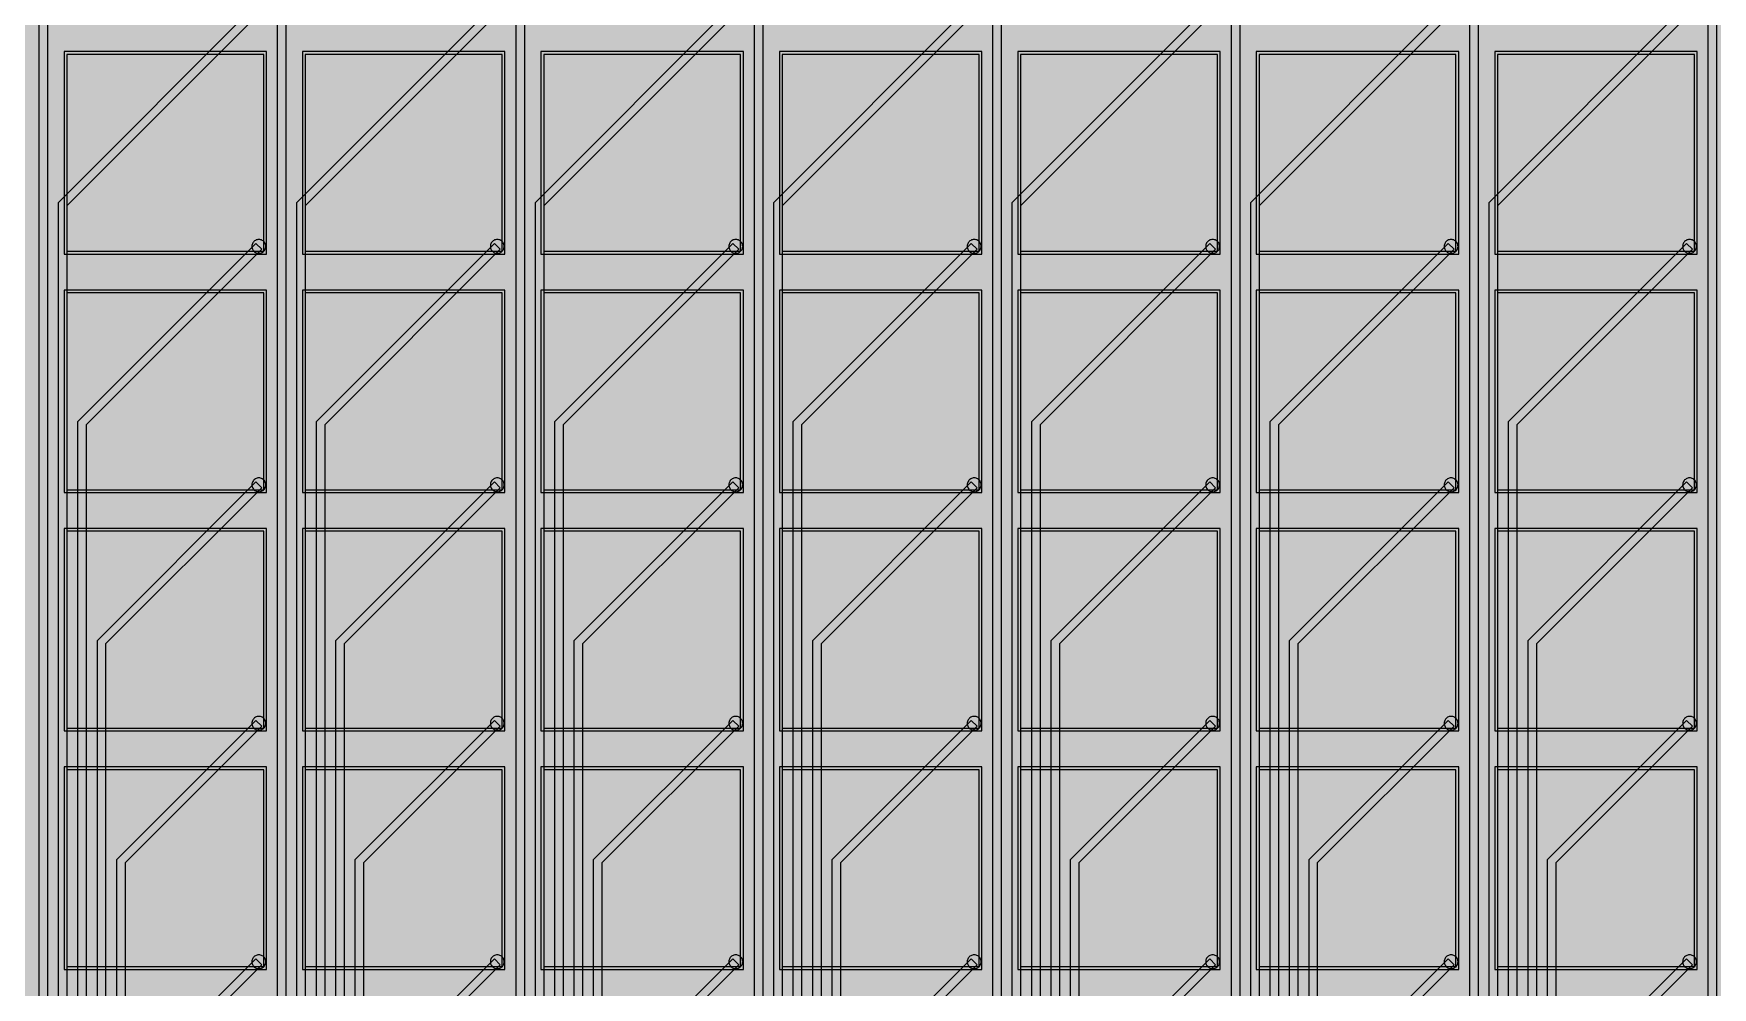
# Model space of a CAD drawing. Header units: metres. Extents: x -7220 to 10980, y -29667 to 1833.
# Drawn here: x 2999 to 3604, y 1003 to 1347 of the extents above; entities that cross this region are included whole.
import ezdxf

# ---------------------------------------------------------------- set-up
doc = ezdxf.new("R2010")
doc.units = ezdxf.units.M
for name, color, linetype in [('Etching', 1, 'CONTINUOUS'), ('EtchingPad', 2, 'CONTINUOUS'), ('Metal1', 4, 'CONTINUOUS'), ('Metal2', 3, 'CONTINUOUS'), ('Polyimide', 7, 'CONTINUOUS')]:
    doc.layers.add(name, color=color, linetype=linetype)

msp = doc.modelspace()

# ---------------------------------------------------------------- hatches: boundary and pattern name
at = {"layer": 'Polyimide'}
msp.add_hatch(color=7, dxfattribs=at).paths.add_polyline_path([(4099.45, -13861.55), (4142.64, -14152.77), (4214.18, -14438.35), (4313.36, -14715.55), (4439.24, -14981.69), (4590.59, -15234.21), (4765.97, -15470.68), (4963.68, -15688.82), (5181.82, -15886.53), (5418.29, -16061.91), (5670.81, -16213.26), (5936.95, -16339.14), (6214.15, -16438.32), (6499.73, -16509.85), (6790.95, -16553.05), (7085, -16567.5), (9980.38, -16567.5), (10058.79, -16571.35), (10136.45, -16582.87), (10212.6, -16601.95), (10286.52, -16628.4), (10357.49, -16661.96), (10424.83, -16702.32), (10487.89, -16749.09), (10546.06, -16801.81), (10598.78, -16859.98), (10645.55, -16923.04), (10685.91, -16990.38), (10719.48, -17061.35), (10745.93, -17135.27), (10765, -17211.43), (10776.52, -17289.08), (10780.38, -17367.5), (10780.38, -21957.3), (10741.61, -22012.91), (10705.97, -22070.59), (10673.58, -22130.14), (10644.53, -22191.39), (10618.92, -22254.16), (10596.82, -22318.25), (10578.3, -22383.46), (10563.41, -22449.6), (10552.21, -22516.46), (10544.72, -22583.84), (10540.97, -22651.53), (10540.97, -22719.32), (10544.72, -22787.01), (10552.21, -22854.38), (10563.41, -22921.24), (10578.3, -22987.38), (10596.82, -23052.6), (10618.92, -23116.68), (10644.53, -23179.45), (10673.58, -23240.71), (10705.97, -23300.26), (10741.61, -23357.93), (10780.38, -23413.54), (10780.38, -28667.5), (10776.52, -28745.91), (10765, -28823.57), (10745.93, -28899.73), (10719.48, -28973.65), (10685.91, -29044.62), (10645.55, -29111.96), (10598.78, -29175.01), (10546.06, -29233.19), (10487.89, -29285.91), (10424.83, -29332.68), (10357.49, -29373.04), (10286.52, -29406.6), (10212.6, -29433.05), (10136.45, -29452.13), (10058.79, -29463.65), (9980.38, -29467.5), (-6219.63, -29467.5), (-6298.04, -29463.65), (-6375.7, -29452.13), (-6451.85, -29433.05), (-6525.77, -29406.6), (-6596.74, -29373.04), (-6664.08, -29332.68), (-6727.14, -29285.91), (-6785.31, -29233.19), (-6838.03, -29175.01), (-6884.8, -29111.96), (-6925.16, -29044.62), (-6958.73, -28973.65), (-6985.18, -28899.73), (-7004.25, -28823.57), (-7015.77, -28745.91), (-7019.63, -28667.5), (-7019.63, -23426.32), (-6979.36, -23370.07), (-6942.33, -23311.63), (-6908.66, -23251.2), (-6878.45, -23188.96), (-6851.81, -23125.12), (-6828.81, -23059.88), (-6809.53, -22993.44), (-6794.04, -22926.02), (-6782.37, -22857.83), (-6774.57, -22789.09), (-6770.67, -22720.02), (-6770.67, -22650.84), (-6774.57, -22581.77), (-6782.37, -22513.03), (-6794.04, -22444.84), (-6809.53, -22377.42), (-6828.81, -22310.98), (-6851.81, -22245.74), (-6878.45, -22181.89), (-6908.66, -22119.66), (-6942.33, -22059.22), (-6979.36, -22000.79), (-7019.63, -21944.54), (-7019.63, -17367.5), (-7015.77, -17289.08), (-7004.25, -17211.43), (-6985.18, -17135.27), (-6958.73, -17061.35), (-6925.16, -16990.38), (-6884.8, -16923.04), (-6838.03, -16859.98), (-6785.31, -16801.81), (-6727.14, -16749.09), (-6664.08, -16702.32), (-6596.74, -16661.96), (-6525.77, -16628.4), (-6451.85, -16601.95), (-6375.7, -16582.87), (-6298.04, -16571.35), (-6219.63, -16567.5), (-3314, -16567.5), (-3019.95, -16553.05), (-2728.73, -16509.85), (-2443.15, -16438.32), (-2165.95, -16339.14), (-1899.81, -16213.26), (-1647.29, -16061.91), (-1410.82, -15886.53), (-1192.68, -15688.82), (-994.97, -15470.68), (-819.59, -15234.21), (-668.24, -14981.69), (-542.36, -14715.55), (-443.18, -14438.35), (-371.64, -14152.77), (-328.45, -13861.55), (-314, -13567.5), (-314, -13373.48), (-317.45, -13328.11), (-327.72, -13283.78), (-344.58, -13241.52), (-367.63, -13202.3), (-396.35, -13167.01), (-430.08, -13136.47), (-468.03, -13111.38), (-509.35, -13092.32), (-509.35, -13092.32), (-578.18, -13061.27), (-642.2, -13021.24), (-700.26, -12972.96), (-751.3, -12917.31), (-794.39, -12855.3), (-828.74, -12788.06), (-853.73, -12716.8), (-868.91, -12642.84), (-874, -12567.5), (-868.91, -12492.16), (-853.73, -12418.19), (-828.74, -12346.94), (-794.39, -12279.7), (-751.3, -12217.69), (-700.26, -12162.04), (-642.2, -12113.76), (-578.18, -12073.73), (-509.35, -12042.68), (-509.35, -12042.68), (-468.03, -12023.62), (-430.08, -11998.53), (-396.35, -11967.99), (-367.63, -11932.7), (-344.58, -11893.47), (-327.72, -11851.21), (-317.45, -11806.89), (-314, -11761.52), (-314, -11074.31), (-317.45, -11028.94), (-327.72, -10984.62), (-344.58, -10942.36), (-367.63, -10903.13), (-396.35, -10867.84), (-430.08, -10837.3), (-468.03, -10812.21), (-509.35, -10793.16), (-509.35, -10793.16), (-578.18, -10762.1), (-642.2, -10722.07), (-700.26, -10673.8), (-751.3, -10618.15), (-794.39, -10556.13), (-828.74, -10488.89), (-853.73, -10417.64), (-868.91, -10343.67), (-874, -10268.33), (-868.91, -10192.99), (-853.73, -10119.03), (-828.74, -10047.77), (-794.39, -9980.53), (-751.3, -9918.52), (-700.26, -9862.87), (-642.2, -9814.59), (-578.18, -9774.56), (-509.35, -9743.51), (-509.35, -9743.51), (-468.03, -9724.45), (-430.08, -9699.36), (-396.35, -9668.82), (-367.63, -9633.53), (-344.58, -9594.31), (-327.72, -9552.05), (-317.45, -9507.72), (-314, -9462.35), (-314, -8775.14), (-317.45, -8729.78), (-327.72, -8685.45), (-344.58, -8643.19), (-367.63, -8603.96), (-396.35, -8568.68), (-430.08, -8538.14), (-468.03, -8513.05), (-509.35, -8493.99), (-509.35, -8493.99), (-578.18, -8462.94), (-642.2, -8422.91), (-700.26, -8374.63), (-751.3, -8318.98), (-794.39, -8256.97), (-828.74, -8189.73), (-853.73, -8118.47), (-868.91, -8044.5), (-874, -7969.17), (-868.91, -7893.83), (-853.73, -7819.86), (-828.74, -7748.61), (-794.39, -7681.36), (-751.3, -7619.35), (-700.26, -7563.7), (-642.2, -7515.42), (-578.18, -7475.4), (-509.35, -7444.34), (-509.35, -7444.34), (-468.03, -7425.28), (-430.08, -7400.2), (-396.35, -7369.66), (-367.63, -7334.37), (-344.58, -7295.14), (-327.72, -7252.88), (-317.45, -7208.56), (-314, -7163.19), (-314, -6475.98), (-317.45, -6430.61), (-327.72, -6386.29), (-344.58, -6344.02), (-367.63, -6304.8), (-396.35, -6269.51), (-430.08, -6238.97), (-468.03, -6213.88), (-509.35, -6194.82), (-509.35, -6194.82), (-578.18, -6163.77), (-642.2, -6123.74), (-700.26, -6075.46), (-751.3, -6019.81), (-794.39, -5957.8), (-828.74, -5890.56), (-853.73, -5819.31), (-868.91, -5745.34), (-874, -5670), (-868.91, -5594.66), (-853.73, -5520.69), (-828.74, -5449.44), (-794.39, -5382.2), (-751.3, -5320.19), (-700.26, -5264.54), (-642.2, -5216.26), (-578.18, -5176.23), (-509.35, -5145.18), (-509.35, -5145.18), (-468.03, -5126.12), (-430.08, -5101.03), (-396.35, -5070.49), (-367.63, -5035.2), (-344.58, -4995.98), (-327.72, -4953.71), (-317.45, -4909.39), (-314, -4864.02), (-314, 380), (-314, 1532.5), (-269, 1532.5), (-268.78, 1525.63), (-268.1, 1518.79), (-266.98, 1512.02), (-265.42, 1505.32), (-263.43, 1498.75), (-261.01, 1492.32), (-258.17, 1486.06), (-254.93, 1480), (-251.3, 1474.17), (-247.3, 1468.58), (-242.94, 1463.27), (-238.25, 1458.25), (-233.23, 1453.56), (-227.92, 1449.2), (-222.33, 1445.2), (-216.5, 1441.57), (-210.44, 1438.33), (-204.18, 1435.49), (-197.75, 1433.07), (-191.18, 1431.08), (-184.48, 1429.52), (-177.71, 1428.4), (-170.87, 1427.72), (-164, 1427.5), (-157.13, 1427.72), (-150.29, 1428.4), (-143.52, 1429.52), (-136.82, 1431.08), (-130.25, 1433.07), (-123.82, 1435.49), (-117.56, 1438.33), (-111.5, 1441.57), (-105.67, 1445.2), (-100.08, 1449.2), (-94.77, 1453.56), (-89.75, 1458.25), (-85.06, 1463.27), (-80.7, 1468.58), (-76.7, 1474.17), (-73.07, 1480), (-69.83, 1486.06), (-66.99, 1492.32), (-64.57, 1498.75), (-62.58, 1505.32), (-61.02, 1512.02), (-59.9, 1518.79), (-59.22, 1525.63), (-59, 1532.5), (1786, 1532.5), (3835, 1532.5), (3835.21, 1539.04), (3835.86, 1545.55), (3836.92, 1552.01), (3838.41, 1558.38), (3840.31, 1564.64), (3842.61, 1570.77), (3845.31, 1576.73), (3848.4, 1582.5), (3851.85, 1588.06), (3855.66, 1593.38), (3859.82, 1598.43), (3864.29, 1603.21), (3869.07, 1607.68), (3874.12, 1611.84), (3879.44, 1615.65), (3885, 1619.1), (3890.77, 1622.19), (3896.73, 1624.89), (3902.86, 1627.19), (3909.12, 1629.09), (3915.49, 1630.58), (3921.95, 1631.64), (3928.46, 1632.29), (3935, 1632.5), (3941.54, 1632.29), (3948.05, 1631.64), (3954.51, 1630.58), (3960.88, 1629.09), (3967.14, 1627.19), (3973.27, 1624.89), (3979.23, 1622.19), (3985, 1619.1), (3990.56, 1615.65), (3995.88, 1611.84), (4000.93, 1607.68), (4005.71, 1603.21), (4010.18, 1598.43), (4014.34, 1593.38), (4018.15, 1588.06), (4021.6, 1582.5), (4024.69, 1576.73), (4027.39, 1570.77), (4029.69, 1564.64), (4031.59, 1558.38), (4033.08, 1552.01), (4034.14, 1545.55), (4034.79, 1539.04), (4035, 1532.5), (4085, 1532.5), (4085, 380), (4085, 330), (4085, -4864.02), (4088.45, -4909.39), (4098.72, -4953.71), (4115.58, -4995.98), (4138.63, -5035.2), (4167.35, -5070.49), (4201.08, -5101.03), (4239.03, -5126.12), (4280.35, -5145.18), (4280.35, -5145.18), (4349.18, -5176.23), (4413.2, -5216.26), (4471.26, -5264.54), (4522.3, -5320.19), (4565.39, -5382.2), (4599.74, -5449.44), (4624.73, -5520.69), (4639.91, -5594.66), (4645, -5670), (4639.91, -5745.34), (4624.73, -5819.31), (4599.74, -5890.56), (4565.39, -5957.8), (4522.3, -6019.81), (4471.26, -6075.46), (4413.2, -6123.74), (4349.18, -6163.77), (4280.35, -6194.82), (4239.03, -6213.88), (4201.08, -6238.97), (4167.35, -6269.51), (4138.63, -6304.8), (4115.58, -6344.02), (4098.72, -6386.29), (4088.45, -6430.61), (4085, -6475.98), (4085, -13567.5), (4099.45, -13861.55)])

# ---------------------------------------------------------------- linework, layer by layer
at = {"layer": 'Etching'}
for points in [[(3077.75, 1270.25), (3077.77, 1269.92), (3077.84, 1269.6), (3077.94, 1269.29), (3078.08, 1269), (3078.27, 1268.73), (3078.48, 1268.48), (3078.73, 1268.27), (3079, 1268.08), (3079.29, 1267.94), (3079.6, 1267.84), (3079.92, 1267.77), (3080.25, 1267.75), (3080.58, 1267.77), (3080.9, 1267.84), (3081.21, 1267.94), (3081.5, 1268.08), (3081.77, 1268.27), (3082.02, 1268.48), (3082.23, 1268.73), (3082.42, 1269), (3082.56, 1269.29), (3082.66, 1269.6), (3082.73, 1269.92), (3082.75, 1270.25), (3082.73, 1270.58), (3082.66, 1270.9), (3082.56, 1271.21), (3082.42, 1271.5), (3082.23, 1271.77), (3082.02, 1272.02), (3081.77, 1272.23), (3081.5, 1272.42), (3081.21, 1272.56), (3080.9, 1272.66), (3080.58, 1272.73), (3080.25, 1272.75), (3079.92, 1272.73), (3079.6, 1272.66), (3079.29, 1272.56), (3079, 1272.42), (3078.73, 1272.23), (3078.48, 1272.02), (3078.27, 1271.77), (3078.08, 1271.5), (3077.94, 1271.21), (3077.84, 1270.9), (3077.77, 1270.58), (3077.75, 1270.25)], [(3163.75, 1270.25), (3163.77, 1269.92), (3163.84, 1269.6), (3163.94, 1269.29), (3164.08, 1269), (3164.27, 1268.73), (3164.48, 1268.48), (3164.73, 1268.27), (3165, 1268.08), (3165.29, 1267.94), (3165.6, 1267.84), (3165.92, 1267.77), (3166.25, 1267.75), (3166.58, 1267.77), (3166.9, 1267.84), (3167.21, 1267.94), (3167.5, 1268.08), (3167.77, 1268.27), (3168.02, 1268.48), (3168.23, 1268.73), (3168.42, 1269), (3168.56, 1269.29), (3168.66, 1269.6), (3168.73, 1269.92), (3168.75, 1270.25), (3168.73, 1270.58), (3168.66, 1270.9), (3168.56, 1271.21), (3168.42, 1271.5), (3168.23, 1271.77), (3168.02, 1272.02), (3167.77, 1272.23), (3167.5, 1272.42), (3167.21, 1272.56), (3166.9, 1272.66), (3166.58, 1272.73), (3166.25, 1272.75), (3165.92, 1272.73), (3165.6, 1272.66), (3165.29, 1272.56), (3165, 1272.42), (3164.73, 1272.23), (3164.48, 1272.02), (3164.27, 1271.77), (3164.08, 1271.5), (3163.94, 1271.21), (3163.84, 1270.9), (3163.77, 1270.58), (3163.75, 1270.25)], [(3249.75, 1270.25), (3249.77, 1269.92), (3249.84, 1269.6), (3249.94, 1269.29), (3250.08, 1269), (3250.27, 1268.73), (3250.48, 1268.48), (3250.73, 1268.27), (3251, 1268.08), (3251.29, 1267.94), (3251.6, 1267.84), (3251.92, 1267.77), (3252.25, 1267.75), (3252.58, 1267.77), (3252.9, 1267.84), (3253.21, 1267.94), (3253.5, 1268.08), (3253.77, 1268.27), (3254.02, 1268.48), (3254.23, 1268.73), (3254.42, 1269), (3254.56, 1269.29), (3254.66, 1269.6), (3254.73, 1269.92), (3254.75, 1270.25), (3254.73, 1270.58), (3254.66, 1270.9), (3254.56, 1271.21), (3254.42, 1271.5), (3254.23, 1271.77), (3254.02, 1272.02), (3253.77, 1272.23), (3253.5, 1272.42), (3253.21, 1272.56), (3252.9, 1272.66), (3252.58, 1272.73), (3252.25, 1272.75), (3251.92, 1272.73), (3251.6, 1272.66), (3251.29, 1272.56), (3251, 1272.42), (3250.73, 1272.23), (3250.48, 1272.02), (3250.27, 1271.77), (3250.08, 1271.5), (3249.94, 1271.21), (3249.84, 1270.9), (3249.77, 1270.58), (3249.75, 1270.25)], [(3335.75, 1270.25), (3335.77, 1269.92), (3335.84, 1269.6), (3335.94, 1269.29), (3336.08, 1269), (3336.27, 1268.73), (3336.48, 1268.48), (3336.73, 1268.27), (3337, 1268.08), (3337.29, 1267.94), (3337.6, 1267.84), (3337.92, 1267.77), (3338.25, 1267.75), (3338.58, 1267.77), (3338.9, 1267.84), (3339.21, 1267.94), (3339.5, 1268.08), (3339.77, 1268.27), (3340.02, 1268.48), (3340.23, 1268.73), (3340.42, 1269), (3340.56, 1269.29), (3340.66, 1269.6), (3340.73, 1269.92), (3340.75, 1270.25), (3340.73, 1270.58), (3340.66, 1270.9), (3340.56, 1271.21), (3340.42, 1271.5), (3340.23, 1271.77), (3340.02, 1272.02), (3339.77, 1272.23), (3339.5, 1272.42), (3339.21, 1272.56), (3338.9, 1272.66), (3338.58, 1272.73), (3338.25, 1272.75), (3337.92, 1272.73), (3337.6, 1272.66), (3337.29, 1272.56), (3337, 1272.42), (3336.73, 1272.23), (3336.48, 1272.02), (3336.27, 1271.77), (3336.08, 1271.5), (3335.94, 1271.21), (3335.84, 1270.9), (3335.77, 1270.58), (3335.75, 1270.25)], [(3421.75, 1270.25), (3421.77, 1269.92), (3421.84, 1269.6), (3421.94, 1269.29), (3422.08, 1269), (3422.27, 1268.73), (3422.48, 1268.48), (3422.73, 1268.27), (3423, 1268.08), (3423.29, 1267.94), (3423.6, 1267.84), (3423.92, 1267.77), (3424.25, 1267.75), (3424.58, 1267.77), (3424.9, 1267.84), (3425.21, 1267.94), (3425.5, 1268.08), (3425.77, 1268.27), (3426.02, 1268.48), (3426.23, 1268.73), (3426.42, 1269), (3426.56, 1269.29), (3426.66, 1269.6), (3426.73, 1269.92), (3426.75, 1270.25), (3426.73, 1270.58), (3426.66, 1270.9), (3426.56, 1271.21), (3426.42, 1271.5), (3426.23, 1271.77), (3426.02, 1272.02), (3425.77, 1272.23), (3425.5, 1272.42), (3425.21, 1272.56), (3424.9, 1272.66), (3424.58, 1272.73), (3424.25, 1272.75), (3423.92, 1272.73), (3423.6, 1272.66), (3423.29, 1272.56), (3423, 1272.42), (3422.73, 1272.23), (3422.48, 1272.02), (3422.27, 1271.77), (3422.08, 1271.5), (3421.94, 1271.21), (3421.84, 1270.9), (3421.77, 1270.58), (3421.75, 1270.25)], [(3507.75, 1270.25), (3507.77, 1269.92), (3507.84, 1269.6), (3507.94, 1269.29), (3508.08, 1269), (3508.27, 1268.73), (3508.48, 1268.48), (3508.73, 1268.27), (3509, 1268.08), (3509.29, 1267.94), (3509.6, 1267.84), (3509.92, 1267.77), (3510.25, 1267.75), (3510.58, 1267.77), (3510.9, 1267.84), (3511.21, 1267.94), (3511.5, 1268.08), (3511.77, 1268.27), (3512.02, 1268.48), (3512.23, 1268.73), (3512.42, 1269), (3512.56, 1269.29), (3512.66, 1269.6), (3512.73, 1269.92), (3512.75, 1270.25), (3512.73, 1270.58), (3512.66, 1270.9), (3512.56, 1271.21), (3512.42, 1271.5), (3512.23, 1271.77), (3512.02, 1272.02), (3511.77, 1272.23), (3511.5, 1272.42), (3511.21, 1272.56), (3510.9, 1272.66), (3510.58, 1272.73), (3510.25, 1272.75), (3509.92, 1272.73), (3509.6, 1272.66), (3509.29, 1272.56), (3509, 1272.42), (3508.73, 1272.23), (3508.48, 1272.02), (3508.27, 1271.77), (3508.08, 1271.5), (3507.94, 1271.21), (3507.84, 1270.9), (3507.77, 1270.58), (3507.75, 1270.25)], [(3593.75, 1270.25), (3593.77, 1269.92), (3593.84, 1269.6), (3593.94, 1269.29), (3594.08, 1269), (3594.27, 1268.73), (3594.48, 1268.48), (3594.73, 1268.27), (3595, 1268.08), (3595.29, 1267.94), (3595.6, 1267.84), (3595.92, 1267.77), (3596.25, 1267.75), (3596.58, 1267.77), (3596.9, 1267.84), (3597.21, 1267.94), (3597.5, 1268.08), (3597.77, 1268.27), (3598.02, 1268.48), (3598.23, 1268.73), (3598.42, 1269), (3598.56, 1269.29), (3598.66, 1269.6), (3598.73, 1269.92), (3598.75, 1270.25), (3598.73, 1270.58), (3598.66, 1270.9), (3598.56, 1271.21), (3598.42, 1271.5), (3598.23, 1271.77), (3598.02, 1272.02), (3597.77, 1272.23), (3597.5, 1272.42), (3597.21, 1272.56), (3596.9, 1272.66), (3596.58, 1272.73), (3596.25, 1272.75), (3595.92, 1272.73), (3595.6, 1272.66), (3595.29, 1272.56), (3595, 1272.42), (3594.73, 1272.23), (3594.48, 1272.02), (3594.27, 1271.77), (3594.08, 1271.5), (3593.94, 1271.21), (3593.84, 1270.9), (3593.77, 1270.58), (3593.75, 1270.25)], [(3077.75, 1184.25), (3077.77, 1183.92), (3077.84, 1183.6), (3077.94, 1183.29), (3078.08, 1183), (3078.27, 1182.73), (3078.48, 1182.48), (3078.73, 1182.27), (3079, 1182.08), (3079.29, 1181.94), (3079.6, 1181.84), (3079.92, 1181.77), (3080.25, 1181.75), (3080.58, 1181.77), (3080.9, 1181.84), (3081.21, 1181.94), (3081.5, 1182.08), (3081.77, 1182.27), (3082.02, 1182.48), (3082.23, 1182.73), (3082.42, 1183), (3082.56, 1183.29), (3082.66, 1183.6), (3082.73, 1183.92), (3082.75, 1184.25), (3082.73, 1184.58), (3082.66, 1184.9), (3082.56, 1185.21), (3082.42, 1185.5), (3082.23, 1185.77), (3082.02, 1186.02), (3081.77, 1186.23), (3081.5, 1186.42), (3081.21, 1186.56), (3080.9, 1186.66), (3080.58, 1186.73), (3080.25, 1186.75), (3079.92, 1186.73), (3079.6, 1186.66), (3079.29, 1186.56), (3079, 1186.42), (3078.73, 1186.23), (3078.48, 1186.02), (3078.27, 1185.77), (3078.08, 1185.5), (3077.94, 1185.21), (3077.84, 1184.9), (3077.77, 1184.58), (3077.75, 1184.25)], [(3163.75, 1184.25), (3163.77, 1183.92), (3163.84, 1183.6), (3163.94, 1183.29), (3164.08, 1183), (3164.27, 1182.73), (3164.48, 1182.48), (3164.73, 1182.27), (3165, 1182.08), (3165.29, 1181.94), (3165.6, 1181.84), (3165.92, 1181.77), (3166.25, 1181.75), (3166.58, 1181.77), (3166.9, 1181.84), (3167.21, 1181.94), (3167.5, 1182.08), (3167.77, 1182.27), (3168.02, 1182.48), (3168.23, 1182.73), (3168.42, 1183), (3168.56, 1183.29), (3168.66, 1183.6), (3168.73, 1183.92), (3168.75, 1184.25), (3168.73, 1184.58), (3168.66, 1184.9), (3168.56, 1185.21), (3168.42, 1185.5), (3168.23, 1185.77), (3168.02, 1186.02), (3167.77, 1186.23), (3167.5, 1186.42), (3167.21, 1186.56), (3166.9, 1186.66), (3166.58, 1186.73), (3166.25, 1186.75), (3165.92, 1186.73), (3165.6, 1186.66), (3165.29, 1186.56), (3165, 1186.42), (3164.73, 1186.23), (3164.48, 1186.02), (3164.27, 1185.77), (3164.08, 1185.5), (3163.94, 1185.21), (3163.84, 1184.9), (3163.77, 1184.58), (3163.75, 1184.25)], [(3249.75, 1184.25), (3249.77, 1183.92), (3249.84, 1183.6), (3249.94, 1183.29), (3250.08, 1183), (3250.27, 1182.73), (3250.48, 1182.48), (3250.73, 1182.27), (3251, 1182.08), (3251.29, 1181.94), (3251.6, 1181.84), (3251.92, 1181.77), (3252.25, 1181.75), (3252.58, 1181.77), (3252.9, 1181.84), (3253.21, 1181.94), (3253.5, 1182.08), (3253.77, 1182.27), (3254.02, 1182.48), (3254.23, 1182.73), (3254.42, 1183), (3254.56, 1183.29), (3254.66, 1183.6), (3254.73, 1183.92), (3254.75, 1184.25), (3254.73, 1184.58), (3254.66, 1184.9), (3254.56, 1185.21), (3254.42, 1185.5), (3254.23, 1185.77), (3254.02, 1186.02), (3253.77, 1186.23), (3253.5, 1186.42), (3253.21, 1186.56), (3252.9, 1186.66), (3252.58, 1186.73), (3252.25, 1186.75), (3251.92, 1186.73), (3251.6, 1186.66), (3251.29, 1186.56), (3251, 1186.42), (3250.73, 1186.23), (3250.48, 1186.02), (3250.27, 1185.77), (3250.08, 1185.5), (3249.94, 1185.21), (3249.84, 1184.9), (3249.77, 1184.58), (3249.75, 1184.25)], [(3335.75, 1184.25), (3335.77, 1183.92), (3335.84, 1183.6), (3335.94, 1183.29), (3336.08, 1183), (3336.27, 1182.73), (3336.48, 1182.48), (3336.73, 1182.27), (3337, 1182.08), (3337.29, 1181.94), (3337.6, 1181.84), (3337.92, 1181.77), (3338.25, 1181.75), (3338.58, 1181.77), (3338.9, 1181.84), (3339.21, 1181.94), (3339.5, 1182.08), (3339.77, 1182.27), (3340.02, 1182.48), (3340.23, 1182.73), (3340.42, 1183), (3340.56, 1183.29), (3340.66, 1183.6), (3340.73, 1183.92), (3340.75, 1184.25), (3340.73, 1184.58), (3340.66, 1184.9), (3340.56, 1185.21), (3340.42, 1185.5), (3340.23, 1185.77), (3340.02, 1186.02), (3339.77, 1186.23), (3339.5, 1186.42), (3339.21, 1186.56), (3338.9, 1186.66), (3338.58, 1186.73), (3338.25, 1186.75), (3337.92, 1186.73), (3337.6, 1186.66), (3337.29, 1186.56), (3337, 1186.42), (3336.73, 1186.23), (3336.48, 1186.02), (3336.27, 1185.77), (3336.08, 1185.5), (3335.94, 1185.21), (3335.84, 1184.9), (3335.77, 1184.58), (3335.75, 1184.25)], [(3421.75, 1184.25), (3421.77, 1183.92), (3421.84, 1183.6), (3421.94, 1183.29), (3422.08, 1183), (3422.27, 1182.73), (3422.48, 1182.48), (3422.73, 1182.27), (3423, 1182.08), (3423.29, 1181.94), (3423.6, 1181.84), (3423.92, 1181.77), (3424.25, 1181.75), (3424.58, 1181.77), (3424.9, 1181.84), (3425.21, 1181.94), (3425.5, 1182.08), (3425.77, 1182.27), (3426.02, 1182.48), (3426.23, 1182.73), (3426.42, 1183), (3426.56, 1183.29), (3426.66, 1183.6), (3426.73, 1183.92), (3426.75, 1184.25), (3426.73, 1184.58), (3426.66, 1184.9), (3426.56, 1185.21), (3426.42, 1185.5), (3426.23, 1185.77), (3426.02, 1186.02), (3425.77, 1186.23), (3425.5, 1186.42), (3425.21, 1186.56), (3424.9, 1186.66), (3424.58, 1186.73), (3424.25, 1186.75), (3423.92, 1186.73), (3423.6, 1186.66), (3423.29, 1186.56), (3423, 1186.42), (3422.73, 1186.23), (3422.48, 1186.02), (3422.27, 1185.77), (3422.08, 1185.5), (3421.94, 1185.21), (3421.84, 1184.9), (3421.77, 1184.58), (3421.75, 1184.25)], [(3507.75, 1184.25), (3507.77, 1183.92), (3507.84, 1183.6), (3507.94, 1183.29), (3508.08, 1183), (3508.27, 1182.73), (3508.48, 1182.48), (3508.73, 1182.27), (3509, 1182.08), (3509.29, 1181.94), (3509.6, 1181.84), (3509.92, 1181.77), (3510.25, 1181.75), (3510.58, 1181.77), (3510.9, 1181.84), (3511.21, 1181.94), (3511.5, 1182.08), (3511.77, 1182.27), (3512.02, 1182.48), (3512.23, 1182.73), (3512.42, 1183), (3512.56, 1183.29), (3512.66, 1183.6), (3512.73, 1183.92), (3512.75, 1184.25), (3512.73, 1184.58), (3512.66, 1184.9), (3512.56, 1185.21), (3512.42, 1185.5), (3512.23, 1185.77), (3512.02, 1186.02), (3511.77, 1186.23), (3511.5, 1186.42), (3511.21, 1186.56), (3510.9, 1186.66), (3510.58, 1186.73), (3510.25, 1186.75), (3509.92, 1186.73), (3509.6, 1186.66), (3509.29, 1186.56), (3509, 1186.42), (3508.73, 1186.23), (3508.48, 1186.02), (3508.27, 1185.77), (3508.08, 1185.5), (3507.94, 1185.21), (3507.84, 1184.9), (3507.77, 1184.58), (3507.75, 1184.25)], [(3593.75, 1184.25), (3593.77, 1183.92), (3593.84, 1183.6), (3593.94, 1183.29), (3594.08, 1183), (3594.27, 1182.73), (3594.48, 1182.48), (3594.73, 1182.27), (3595, 1182.08), (3595.29, 1181.94), (3595.6, 1181.84), (3595.92, 1181.77), (3596.25, 1181.75), (3596.58, 1181.77), (3596.9, 1181.84), (3597.21, 1181.94), (3597.5, 1182.08), (3597.77, 1182.27), (3598.02, 1182.48), (3598.23, 1182.73), (3598.42, 1183), (3598.56, 1183.29), (3598.66, 1183.6), (3598.73, 1183.92), (3598.75, 1184.25), (3598.73, 1184.58), (3598.66, 1184.9), (3598.56, 1185.21), (3598.42, 1185.5), (3598.23, 1185.77), (3598.02, 1186.02), (3597.77, 1186.23), (3597.5, 1186.42), (3597.21, 1186.56), (3596.9, 1186.66), (3596.58, 1186.73), (3596.25, 1186.75), (3595.92, 1186.73), (3595.6, 1186.66), (3595.29, 1186.56), (3595, 1186.42), (3594.73, 1186.23), (3594.48, 1186.02), (3594.27, 1185.77), (3594.08, 1185.5), (3593.94, 1185.21), (3593.84, 1184.9), (3593.77, 1184.58), (3593.75, 1184.25)], [(3077.75, 1098.25), (3077.77, 1097.92), (3077.84, 1097.6), (3077.94, 1097.29), (3078.08, 1097), (3078.27, 1096.73), (3078.48, 1096.48), (3078.73, 1096.27), (3079, 1096.08), (3079.29, 1095.94), (3079.6, 1095.84), (3079.92, 1095.77), (3080.25, 1095.75), (3080.58, 1095.77), (3080.9, 1095.84), (3081.21, 1095.94), (3081.5, 1096.08), (3081.77, 1096.27), (3082.02, 1096.48), (3082.23, 1096.73), (3082.42, 1097), (3082.56, 1097.29), (3082.66, 1097.6), (3082.73, 1097.92), (3082.75, 1098.25), (3082.73, 1098.58), (3082.66, 1098.9), (3082.56, 1099.21), (3082.42, 1099.5), (3082.23, 1099.77), (3082.02, 1100.02), (3081.77, 1100.23), (3081.5, 1100.42), (3081.21, 1100.56), (3080.9, 1100.66), (3080.58, 1100.73), (3080.25, 1100.75), (3079.92, 1100.73), (3079.6, 1100.66), (3079.29, 1100.56), (3079, 1100.42), (3078.73, 1100.23), (3078.48, 1100.02), (3078.27, 1099.77), (3078.08, 1099.5), (3077.94, 1099.21), (3077.84, 1098.9), (3077.77, 1098.58), (3077.75, 1098.25)], [(3163.75, 1098.25), (3163.77, 1097.92), (3163.84, 1097.6), (3163.94, 1097.29), (3164.08, 1097), (3164.27, 1096.73), (3164.48, 1096.48), (3164.73, 1096.27), (3165, 1096.08), (3165.29, 1095.94), (3165.6, 1095.84), (3165.92, 1095.77), (3166.25, 1095.75), (3166.58, 1095.77), (3166.9, 1095.84), (3167.21, 1095.94), (3167.5, 1096.08), (3167.77, 1096.27), (3168.02, 1096.48), (3168.23, 1096.73), (3168.42, 1097), (3168.56, 1097.29), (3168.66, 1097.6), (3168.73, 1097.92), (3168.75, 1098.25), (3168.73, 1098.58), (3168.66, 1098.9), (3168.56, 1099.21), (3168.42, 1099.5), (3168.23, 1099.77), (3168.02, 1100.02), (3167.77, 1100.23), (3167.5, 1100.42), (3167.21, 1100.56), (3166.9, 1100.66), (3166.58, 1100.73), (3166.25, 1100.75), (3165.92, 1100.73), (3165.6, 1100.66), (3165.29, 1100.56), (3165, 1100.42), (3164.73, 1100.23), (3164.48, 1100.02), (3164.27, 1099.77), (3164.08, 1099.5), (3163.94, 1099.21), (3163.84, 1098.9), (3163.77, 1098.58), (3163.75, 1098.25)], [(3249.75, 1098.25), (3249.77, 1097.92), (3249.84, 1097.6), (3249.94, 1097.29), (3250.08, 1097), (3250.27, 1096.73), (3250.48, 1096.48), (3250.73, 1096.27), (3251, 1096.08), (3251.29, 1095.94), (3251.6, 1095.84), (3251.92, 1095.77), (3252.25, 1095.75), (3252.58, 1095.77), (3252.9, 1095.84), (3253.21, 1095.94), (3253.5, 1096.08), (3253.77, 1096.27), (3254.02, 1096.48), (3254.23, 1096.73), (3254.42, 1097), (3254.56, 1097.29), (3254.66, 1097.6), (3254.73, 1097.92), (3254.75, 1098.25), (3254.73, 1098.58), (3254.66, 1098.9), (3254.56, 1099.21), (3254.42, 1099.5), (3254.23, 1099.77), (3254.02, 1100.02), (3253.77, 1100.23), (3253.5, 1100.42), (3253.21, 1100.56), (3252.9, 1100.66), (3252.58, 1100.73), (3252.25, 1100.75), (3251.92, 1100.73), (3251.6, 1100.66), (3251.29, 1100.56), (3251, 1100.42), (3250.73, 1100.23), (3250.48, 1100.02), (3250.27, 1099.77), (3250.08, 1099.5), (3249.94, 1099.21), (3249.84, 1098.9), (3249.77, 1098.58), (3249.75, 1098.25)], [(3335.75, 1098.25), (3335.77, 1097.92), (3335.84, 1097.6), (3335.94, 1097.29), (3336.08, 1097), (3336.27, 1096.73), (3336.48, 1096.48), (3336.73, 1096.27), (3337, 1096.08), (3337.29, 1095.94), (3337.6, 1095.84), (3337.92, 1095.77), (3338.25, 1095.75), (3338.58, 1095.77), (3338.9, 1095.84), (3339.21, 1095.94), (3339.5, 1096.08), (3339.77, 1096.27), (3340.02, 1096.48), (3340.23, 1096.73), (3340.42, 1097), (3340.56, 1097.29), (3340.66, 1097.6), (3340.73, 1097.92), (3340.75, 1098.25), (3340.73, 1098.58), (3340.66, 1098.9), (3340.56, 1099.21), (3340.42, 1099.5), (3340.23, 1099.77), (3340.02, 1100.02), (3339.77, 1100.23), (3339.5, 1100.42), (3339.21, 1100.56), (3338.9, 1100.66), (3338.58, 1100.73), (3338.25, 1100.75), (3337.92, 1100.73), (3337.6, 1100.66), (3337.29, 1100.56), (3337, 1100.42), (3336.73, 1100.23), (3336.48, 1100.02), (3336.27, 1099.77), (3336.08, 1099.5), (3335.94, 1099.21), (3335.84, 1098.9), (3335.77, 1098.58), (3335.75, 1098.25)], [(3421.75, 1098.25), (3421.77, 1097.92), (3421.84, 1097.6), (3421.94, 1097.29), (3422.08, 1097), (3422.27, 1096.73), (3422.48, 1096.48), (3422.73, 1096.27), (3423, 1096.08), (3423.29, 1095.94), (3423.6, 1095.84), (3423.92, 1095.77), (3424.25, 1095.75), (3424.58, 1095.77), (3424.9, 1095.84), (3425.21, 1095.94), (3425.5, 1096.08), (3425.77, 1096.27), (3426.02, 1096.48), (3426.23, 1096.73), (3426.42, 1097), (3426.56, 1097.29), (3426.66, 1097.6), (3426.73, 1097.92), (3426.75, 1098.25), (3426.73, 1098.58), (3426.66, 1098.9), (3426.56, 1099.21), (3426.42, 1099.5), (3426.23, 1099.77), (3426.02, 1100.02), (3425.77, 1100.23), (3425.5, 1100.42), (3425.21, 1100.56), (3424.9, 1100.66), (3424.58, 1100.73), (3424.25, 1100.75), (3423.92, 1100.73), (3423.6, 1100.66), (3423.29, 1100.56), (3423, 1100.42), (3422.73, 1100.23), (3422.48, 1100.02), (3422.27, 1099.77), (3422.08, 1099.5), (3421.94, 1099.21), (3421.84, 1098.9), (3421.77, 1098.58), (3421.75, 1098.25)], [(3507.75, 1098.25), (3507.77, 1097.92), (3507.84, 1097.6), (3507.94, 1097.29), (3508.08, 1097), (3508.27, 1096.73), (3508.48, 1096.48), (3508.73, 1096.27), (3509, 1096.08), (3509.29, 1095.94), (3509.6, 1095.84), (3509.92, 1095.77), (3510.25, 1095.75), (3510.58, 1095.77), (3510.9, 1095.84), (3511.21, 1095.94), (3511.5, 1096.08), (3511.77, 1096.27), (3512.02, 1096.48), (3512.23, 1096.73), (3512.42, 1097), (3512.56, 1097.29), (3512.66, 1097.6), (3512.73, 1097.92), (3512.75, 1098.25), (3512.73, 1098.58), (3512.66, 1098.9), (3512.56, 1099.21), (3512.42, 1099.5), (3512.23, 1099.77), (3512.02, 1100.02), (3511.77, 1100.23), (3511.5, 1100.42), (3511.21, 1100.56), (3510.9, 1100.66), (3510.58, 1100.73), (3510.25, 1100.75), (3509.92, 1100.73), (3509.6, 1100.66), (3509.29, 1100.56), (3509, 1100.42), (3508.73, 1100.23), (3508.48, 1100.02), (3508.27, 1099.77), (3508.08, 1099.5), (3507.94, 1099.21), (3507.84, 1098.9), (3507.77, 1098.58), (3507.75, 1098.25)], [(3593.75, 1098.25), (3593.77, 1097.92), (3593.84, 1097.6), (3593.94, 1097.29), (3594.08, 1097), (3594.27, 1096.73), (3594.48, 1096.48), (3594.73, 1096.27), (3595, 1096.08), (3595.29, 1095.94), (3595.6, 1095.84), (3595.92, 1095.77), (3596.25, 1095.75), (3596.58, 1095.77), (3596.9, 1095.84), (3597.21, 1095.94), (3597.5, 1096.08), (3597.77, 1096.27), (3598.02, 1096.48), (3598.23, 1096.73), (3598.42, 1097), (3598.56, 1097.29), (3598.66, 1097.6), (3598.73, 1097.92), (3598.75, 1098.25), (3598.73, 1098.58), (3598.66, 1098.9), (3598.56, 1099.21), (3598.42, 1099.5), (3598.23, 1099.77), (3598.02, 1100.02), (3597.77, 1100.23), (3597.5, 1100.42), (3597.21, 1100.56), (3596.9, 1100.66), (3596.58, 1100.73), (3596.25, 1100.75), (3595.92, 1100.73), (3595.6, 1100.66), (3595.29, 1100.56), (3595, 1100.42), (3594.73, 1100.23), (3594.48, 1100.02), (3594.27, 1099.77), (3594.08, 1099.5), (3593.94, 1099.21), (3593.84, 1098.9), (3593.77, 1098.58), (3593.75, 1098.25)], [(3077.75, 1012.25), (3077.77, 1011.92), (3077.84, 1011.6), (3077.94, 1011.29), (3078.08, 1011), (3078.27, 1010.73), (3078.48, 1010.48), (3078.73, 1010.27), (3079, 1010.08), (3079.29, 1009.94), (3079.6, 1009.84), (3079.92, 1009.77), (3080.25, 1009.75), (3080.58, 1009.77), (3080.9, 1009.84), (3081.21, 1009.94), (3081.5, 1010.08), (3081.77, 1010.27), (3082.02, 1010.48), (3082.23, 1010.73), (3082.42, 1011), (3082.56, 1011.29), (3082.66, 1011.6), (3082.73, 1011.92), (3082.75, 1012.25), (3082.73, 1012.58), (3082.66, 1012.9), (3082.56, 1013.21), (3082.42, 1013.5), (3082.23, 1013.77), (3082.02, 1014.02), (3081.77, 1014.23), (3081.5, 1014.42), (3081.21, 1014.56), (3080.9, 1014.66), (3080.58, 1014.73), (3080.25, 1014.75), (3079.92, 1014.73), (3079.6, 1014.66), (3079.29, 1014.56), (3079, 1014.42), (3078.73, 1014.23), (3078.48, 1014.02), (3078.27, 1013.77), (3078.08, 1013.5), (3077.94, 1013.21), (3077.84, 1012.9), (3077.77, 1012.58), (3077.75, 1012.25)], [(3163.75, 1012.25), (3163.77, 1011.92), (3163.84, 1011.6), (3163.94, 1011.29), (3164.08, 1011), (3164.27, 1010.73), (3164.48, 1010.48), (3164.73, 1010.27), (3165, 1010.08), (3165.29, 1009.94), (3165.6, 1009.84), (3165.92, 1009.77), (3166.25, 1009.75), (3166.58, 1009.77), (3166.9, 1009.84), (3167.21, 1009.94), (3167.5, 1010.08), (3167.77, 1010.27), (3168.02, 1010.48), (3168.23, 1010.73), (3168.42, 1011), (3168.56, 1011.29), (3168.66, 1011.6), (3168.73, 1011.92), (3168.75, 1012.25), (3168.73, 1012.58), (3168.66, 1012.9), (3168.56, 1013.21), (3168.42, 1013.5), (3168.23, 1013.77), (3168.02, 1014.02), (3167.77, 1014.23), (3167.5, 1014.42), (3167.21, 1014.56), (3166.9, 1014.66), (3166.58, 1014.73), (3166.25, 1014.75), (3165.92, 1014.73), (3165.6, 1014.66), (3165.29, 1014.56), (3165, 1014.42), (3164.73, 1014.23), (3164.48, 1014.02), (3164.27, 1013.77), (3164.08, 1013.5), (3163.94, 1013.21), (3163.84, 1012.9), (3163.77, 1012.58), (3163.75, 1012.25)], [(3249.75, 1012.25), (3249.77, 1011.92), (3249.84, 1011.6), (3249.94, 1011.29), (3250.08, 1011), (3250.27, 1010.73), (3250.48, 1010.48), (3250.73, 1010.27), (3251, 1010.08), (3251.29, 1009.94), (3251.6, 1009.84), (3251.92, 1009.77), (3252.25, 1009.75), (3252.58, 1009.77), (3252.9, 1009.84), (3253.21, 1009.94), (3253.5, 1010.08), (3253.77, 1010.27), (3254.02, 1010.48), (3254.23, 1010.73), (3254.42, 1011), (3254.56, 1011.29), (3254.66, 1011.6), (3254.73, 1011.92), (3254.75, 1012.25), (3254.73, 1012.58), (3254.66, 1012.9), (3254.56, 1013.21), (3254.42, 1013.5), (3254.23, 1013.77), (3254.02, 1014.02), (3253.77, 1014.23), (3253.5, 1014.42), (3253.21, 1014.56), (3252.9, 1014.66), (3252.58, 1014.73), (3252.25, 1014.75), (3251.92, 1014.73), (3251.6, 1014.66), (3251.29, 1014.56), (3251, 1014.42), (3250.73, 1014.23), (3250.48, 1014.02), (3250.27, 1013.77), (3250.08, 1013.5), (3249.94, 1013.21), (3249.84, 1012.9), (3249.77, 1012.58), (3249.75, 1012.25)], [(3335.75, 1012.25), (3335.77, 1011.92), (3335.84, 1011.6), (3335.94, 1011.29), (3336.08, 1011), (3336.27, 1010.73), (3336.48, 1010.48), (3336.73, 1010.27), (3337, 1010.08), (3337.29, 1009.94), (3337.6, 1009.84), (3337.92, 1009.77), (3338.25, 1009.75), (3338.58, 1009.77), (3338.9, 1009.84), (3339.21, 1009.94), (3339.5, 1010.08), (3339.77, 1010.27), (3340.02, 1010.48), (3340.23, 1010.73), (3340.42, 1011), (3340.56, 1011.29), (3340.66, 1011.6), (3340.73, 1011.92), (3340.75, 1012.25), (3340.73, 1012.58), (3340.66, 1012.9), (3340.56, 1013.21), (3340.42, 1013.5), (3340.23, 1013.77), (3340.02, 1014.02), (3339.77, 1014.23), (3339.5, 1014.42), (3339.21, 1014.56), (3338.9, 1014.66), (3338.58, 1014.73), (3338.25, 1014.75), (3337.92, 1014.73), (3337.6, 1014.66), (3337.29, 1014.56), (3337, 1014.42), (3336.73, 1014.23), (3336.48, 1014.02), (3336.27, 1013.77), (3336.08, 1013.5), (3335.94, 1013.21), (3335.84, 1012.9), (3335.77, 1012.58), (3335.75, 1012.25)], [(3421.75, 1012.25), (3421.77, 1011.92), (3421.84, 1011.6), (3421.94, 1011.29), (3422.08, 1011), (3422.27, 1010.73), (3422.48, 1010.48), (3422.73, 1010.27), (3423, 1010.08), (3423.29, 1009.94), (3423.6, 1009.84), (3423.92, 1009.77), (3424.25, 1009.75), (3424.58, 1009.77), (3424.9, 1009.84), (3425.21, 1009.94), (3425.5, 1010.08), (3425.77, 1010.27), (3426.02, 1010.48), (3426.23, 1010.73), (3426.42, 1011), (3426.56, 1011.29), (3426.66, 1011.6), (3426.73, 1011.92), (3426.75, 1012.25), (3426.73, 1012.58), (3426.66, 1012.9), (3426.56, 1013.21), (3426.42, 1013.5), (3426.23, 1013.77), (3426.02, 1014.02), (3425.77, 1014.23), (3425.5, 1014.42), (3425.21, 1014.56), (3424.9, 1014.66), (3424.58, 1014.73), (3424.25, 1014.75), (3423.92, 1014.73), (3423.6, 1014.66), (3423.29, 1014.56), (3423, 1014.42), (3422.73, 1014.23), (3422.48, 1014.02), (3422.27, 1013.77), (3422.08, 1013.5), (3421.94, 1013.21), (3421.84, 1012.9), (3421.77, 1012.58), (3421.75, 1012.25)], [(3507.75, 1012.25), (3507.77, 1011.92), (3507.84, 1011.6), (3507.94, 1011.29), (3508.08, 1011), (3508.27, 1010.73), (3508.48, 1010.48), (3508.73, 1010.27), (3509, 1010.08), (3509.29, 1009.94), (3509.6, 1009.84), (3509.92, 1009.77), (3510.25, 1009.75), (3510.58, 1009.77), (3510.9, 1009.84), (3511.21, 1009.94), (3511.5, 1010.08), (3511.77, 1010.27), (3512.02, 1010.48), (3512.23, 1010.73), (3512.42, 1011), (3512.56, 1011.29), (3512.66, 1011.6), (3512.73, 1011.92), (3512.75, 1012.25), (3512.73, 1012.58), (3512.66, 1012.9), (3512.56, 1013.21), (3512.42, 1013.5), (3512.23, 1013.77), (3512.02, 1014.02), (3511.77, 1014.23), (3511.5, 1014.42), (3511.21, 1014.56), (3510.9, 1014.66), (3510.58, 1014.73), (3510.25, 1014.75), (3509.92, 1014.73), (3509.6, 1014.66), (3509.29, 1014.56), (3509, 1014.42), (3508.73, 1014.23), (3508.48, 1014.02), (3508.27, 1013.77), (3508.08, 1013.5), (3507.94, 1013.21), (3507.84, 1012.9), (3507.77, 1012.58), (3507.75, 1012.25)], [(3593.75, 1012.25), (3593.77, 1011.92), (3593.84, 1011.6), (3593.94, 1011.29), (3594.08, 1011), (3594.27, 1010.73), (3594.48, 1010.48), (3594.73, 1010.27), (3595, 1010.08), (3595.29, 1009.94), (3595.6, 1009.84), (3595.92, 1009.77), (3596.25, 1009.75), (3596.58, 1009.77), (3596.9, 1009.84), (3597.21, 1009.94), (3597.5, 1010.08), (3597.77, 1010.27), (3598.02, 1010.48), (3598.23, 1010.73), (3598.42, 1011), (3598.56, 1011.29), (3598.66, 1011.6), (3598.73, 1011.92), (3598.75, 1012.25), (3598.73, 1012.58), (3598.66, 1012.9), (3598.56, 1013.21), (3598.42, 1013.5), (3598.23, 1013.77), (3598.02, 1014.02), (3597.77, 1014.23), (3597.5, 1014.42), (3597.21, 1014.56), (3596.9, 1014.66), (3596.58, 1014.73), (3596.25, 1014.75), (3595.92, 1014.73), (3595.6, 1014.66), (3595.29, 1014.56), (3595, 1014.42), (3594.73, 1014.23), (3594.48, 1014.02), (3594.27, 1013.77), (3594.08, 1013.5), (3593.94, 1013.21), (3593.84, 1012.9), (3593.77, 1012.58), (3593.75, 1012.25)]]:
    msp.add_lwpolyline(points, close=True, dxfattribs=at)
at = {"layer": 'EtchingPad'}
for points in [[(3082, 1339.5), (3011, 1339.5), (3011, 1268.5), (3082, 1268.5), (3082, 1339.5)], [(3168, 1339.5), (3097, 1339.5), (3097, 1268.5), (3168, 1268.5), (3168, 1339.5)], [(3254, 1339.5), (3183, 1339.5), (3183, 1268.5), (3254, 1268.5), (3254, 1339.5)], [(3340, 1339.5), (3269, 1339.5), (3269, 1268.5), (3340, 1268.5), (3340, 1339.5)], [(3426, 1339.5), (3355, 1339.5), (3355, 1268.5), (3426, 1268.5), (3426, 1339.5)], [(3512, 1339.5), (3441, 1339.5), (3441, 1268.5), (3512, 1268.5), (3512, 1339.5)], [(3598, 1339.5), (3527, 1339.5), (3527, 1268.5), (3598, 1268.5), (3598, 1339.5)], [(3082, 1253.5), (3011, 1253.5), (3011, 1182.5), (3082, 1182.5), (3082, 1253.5)], [(3168, 1253.5), (3097, 1253.5), (3097, 1182.5), (3168, 1182.5), (3168, 1253.5)], [(3254, 1253.5), (3183, 1253.5), (3183, 1182.5), (3254, 1182.5), (3254, 1253.5)], [(3340, 1253.5), (3269, 1253.5), (3269, 1182.5), (3340, 1182.5), (3340, 1253.5)], [(3426, 1253.5), (3355, 1253.5), (3355, 1182.5), (3426, 1182.5), (3426, 1253.5)], [(3512, 1253.5), (3441, 1253.5), (3441, 1182.5), (3512, 1182.5), (3512, 1253.5)], [(3598, 1253.5), (3527, 1253.5), (3527, 1182.5), (3598, 1182.5), (3598, 1253.5)], [(3082, 1167.5), (3011, 1167.5), (3011, 1096.5), (3082, 1096.5), (3082, 1167.5)], [(3168, 1167.5), (3097, 1167.5), (3097, 1096.5), (3168, 1096.5), (3168, 1167.5)], [(3254, 1167.5), (3183, 1167.5), (3183, 1096.5), (3254, 1096.5), (3254, 1167.5)], [(3340, 1167.5), (3269, 1167.5), (3269, 1096.5), (3340, 1096.5), (3340, 1167.5)], [(3426, 1167.5), (3355, 1167.5), (3355, 1096.5), (3426, 1096.5), (3426, 1167.5)], [(3512, 1167.5), (3441, 1167.5), (3441, 1096.5), (3512, 1096.5), (3512, 1167.5)], [(3598, 1167.5), (3527, 1167.5), (3527, 1096.5), (3598, 1096.5), (3598, 1167.5)], [(3082, 1081.5), (3011, 1081.5), (3011, 1010.5), (3082, 1010.5), (3082, 1081.5)], [(3168, 1081.5), (3097, 1081.5), (3097, 1010.5), (3168, 1010.5), (3168, 1081.5)], [(3254, 1081.5), (3183, 1081.5), (3183, 1010.5), (3254, 1010.5), (3254, 1081.5)], [(3340, 1081.5), (3269, 1081.5), (3269, 1010.5), (3340, 1010.5), (3340, 1081.5)], [(3426, 1081.5), (3355, 1081.5), (3355, 1010.5), (3426, 1010.5), (3426, 1081.5)], [(3512, 1081.5), (3441, 1081.5), (3441, 1010.5), (3512, 1010.5), (3512, 1081.5)], [(3598, 1081.5), (3527, 1081.5), (3527, 1010.5), (3598, 1010.5), (3598, 1081.5)]]:
    msp.add_lwpolyline(points, close=True, dxfattribs=at)
at = {"layer": 'Metal1'}
for points in [[(3001, 430), (3001, 1365.12), (3079.19, 1443.31), (3081.31, 1441.19), (3004, 1363.88), (3004, 430)], [(3167.31, 1441.19), (3090, 1363.88), (3090, 469.81), (3080.88, 460.69), (3078.76, 462.81), (3087, 471.05), (3087, 1365.12), (3165.19, 1443.31)], [(3253.31, 1441.19), (3176, 1363.88), (3176, 469.81), (3166.88, 460.69), (3164.76, 462.81), (3173, 471.05), (3173, 1365.12), (3251.19, 1443.31)], [(3339.31, 1441.19), (3262, 1363.88), (3262, 469.81), (3252.88, 460.69), (3250.76, 462.81), (3259, 471.05), (3259, 1365.12), (3337.19, 1443.31)], [(3425.31, 1441.19), (3348, 1363.88), (3348, 469.81), (3338.88, 460.69), (3336.76, 462.81), (3345, 471.05), (3345, 1365.12), (3423.19, 1443.31)], [(3511.31, 1441.19), (3434, 1363.88), (3434, 469.81), (3424.88, 460.69), (3422.76, 462.81), (3431, 471.05), (3431, 1365.12), (3509.19, 1443.31)], [(3597.31, 1441.19), (3520, 1363.88), (3520, 469.81), (3510.88, 460.69), (3508.76, 462.81), (3517, 471.05), (3517, 1365.12), (3595.19, 1443.31)], [(3683.31, 1441.19), (3606, 1363.88), (3606, 469.81), (3596.88, 460.69), (3594.76, 462.81), (3603, 471.05), (3603, 1365.12), (3681.19, 1443.31)], [(3008, 430), (3008, 1286.12), (3079.19, 1357.31), (3081.31, 1355.19), (3011, 1284.88), (3011, 430)], [(3094, 430), (3094, 1286.12), (3165.19, 1357.31), (3167.31, 1355.19), (3097, 1284.88), (3097, 430)], [(3180, 430), (3180, 1286.12), (3251.19, 1357.31), (3253.31, 1355.19), (3183, 1284.88), (3183, 430)], [(3266, 430), (3266, 1286.12), (3337.19, 1357.31), (3339.31, 1355.19), (3269, 1284.88), (3269, 430)], [(3352, 430), (3352, 1286.12), (3423.19, 1357.31), (3425.31, 1355.19), (3355, 1284.88), (3355, 430)], [(3438, 430), (3438, 1286.12), (3509.19, 1357.31), (3511.31, 1355.19), (3441, 1284.88), (3441, 430)], [(3524, 430), (3524, 1286.12), (3595.19, 1357.31), (3597.31, 1355.19), (3527, 1284.88), (3527, 430)], [(3015, 430), (3015, 1207.12), (3079.19, 1271.31), (3081.31, 1269.19), (3018, 1205.88), (3018, 430)], [(3101, 430), (3101, 1207.12), (3165.19, 1271.31), (3167.31, 1269.19), (3104, 1205.88), (3104, 430)], [(3187, 430), (3187, 1207.12), (3251.19, 1271.31), (3253.31, 1269.19), (3190, 1205.88), (3190, 430)], [(3273, 430), (3273, 1207.12), (3337.19, 1271.31), (3339.31, 1269.19), (3276, 1205.88), (3276, 430)], [(3359, 430), (3359, 1207.12), (3423.19, 1271.31), (3425.31, 1269.19), (3362, 1205.88), (3362, 430)], [(3445, 430), (3445, 1207.12), (3509.19, 1271.31), (3511.31, 1269.19), (3448, 1205.88), (3448, 430)], [(3531, 430), (3531, 1207.12), (3595.19, 1271.31), (3597.31, 1269.19), (3534, 1205.88), (3534, 430)], [(3022, 430), (3022, 1128.12), (3079.19, 1185.31), (3081.31, 1183.19), (3025, 1126.88), (3025, 430)], [(3108, 430), (3108, 1128.12), (3165.19, 1185.31), (3167.31, 1183.19), (3111, 1126.88), (3111, 430)], [(3194, 430), (3194, 1128.12), (3251.19, 1185.31), (3253.31, 1183.19), (3197, 1126.88), (3197, 430)], [(3280, 430), (3280, 1128.12), (3337.19, 1185.31), (3339.31, 1183.19), (3283, 1126.88), (3283, 430)], [(3366, 430), (3366, 1128.12), (3423.19, 1185.31), (3425.31, 1183.19), (3369, 1126.88), (3369, 430)], [(3452, 430), (3452, 1128.12), (3509.19, 1185.31), (3511.31, 1183.19), (3455, 1126.88), (3455, 430)], [(3538, 430), (3538, 1128.12), (3595.19, 1185.31), (3597.31, 1183.19), (3541, 1126.88), (3541, 430)], [(3029, 430), (3029, 1049.12), (3079.19, 1099.31), (3081.31, 1097.19), (3032, 1047.88), (3032, 430)], [(3115, 430), (3115, 1049.12), (3165.19, 1099.31), (3167.31, 1097.19), (3118, 1047.88), (3118, 430)], [(3201, 430), (3201, 1049.12), (3251.19, 1099.31), (3253.31, 1097.19), (3204, 1047.88), (3204, 430)], [(3287, 430), (3287, 1049.12), (3337.19, 1099.31), (3339.31, 1097.19), (3290, 1047.88), (3290, 430)], [(3373, 430), (3373, 1049.12), (3423.19, 1099.31), (3425.31, 1097.19), (3376, 1047.88), (3376, 430)], [(3459, 430), (3459, 1049.12), (3509.19, 1099.31), (3511.31, 1097.19), (3462, 1047.88), (3462, 430)], [(3545, 430), (3545, 1049.12), (3595.19, 1099.31), (3597.31, 1097.19), (3548, 1047.88), (3548, 430)], [(3036, 430), (3036, 970.12), (3079.19, 1013.31), (3081.31, 1011.19), (3039, 968.88), (3039, 430)], [(3122, 430), (3122, 970.12), (3165.19, 1013.31), (3167.31, 1011.19), (3125, 968.88), (3125, 430)], [(3208, 430), (3208, 970.12), (3251.19, 1013.31), (3253.31, 1011.19), (3211, 968.88), (3211, 430)], [(3294, 430), (3294, 970.12), (3337.19, 1013.31), (3339.31, 1011.19), (3297, 968.88), (3297, 430)], [(3380, 430), (3380, 970.12), (3423.19, 1013.31), (3425.31, 1011.19), (3383, 968.88), (3383, 430)], [(3466, 430), (3466, 970.12), (3509.19, 1013.31), (3511.31, 1011.19), (3469, 968.88), (3469, 430)], [(3552, 430), (3552, 970.12), (3595.19, 1013.31), (3597.31, 1011.19), (3555, 968.88), (3555, 430)]]:
    msp.add_lwpolyline(points, close=True, dxfattribs=at)
at = {"layer": 'Metal2'}
for points in [[(3083, 1340.5), (3010, 1340.5), (3010, 1267.5), (3083, 1267.5), (3083, 1340.5)], [(3169, 1340.5), (3096, 1340.5), (3096, 1267.5), (3169, 1267.5), (3169, 1340.5)], [(3255, 1340.5), (3182, 1340.5), (3182, 1267.5), (3255, 1267.5), (3255, 1340.5)], [(3341, 1340.5), (3268, 1340.5), (3268, 1267.5), (3341, 1267.5), (3341, 1340.5)], [(3427, 1340.5), (3354, 1340.5), (3354, 1267.5), (3427, 1267.5), (3427, 1340.5)], [(3513, 1340.5), (3440, 1340.5), (3440, 1267.5), (3513, 1267.5), (3513, 1340.5)], [(3599, 1340.5), (3526, 1340.5), (3526, 1267.5), (3599, 1267.5), (3599, 1340.5)], [(3083, 1254.5), (3010, 1254.5), (3010, 1181.5), (3083, 1181.5), (3083, 1254.5)], [(3169, 1254.5), (3096, 1254.5), (3096, 1181.5), (3169, 1181.5), (3169, 1254.5)], [(3255, 1254.5), (3182, 1254.5), (3182, 1181.5), (3255, 1181.5), (3255, 1254.5)], [(3341, 1254.5), (3268, 1254.5), (3268, 1181.5), (3341, 1181.5), (3341, 1254.5)], [(3427, 1254.5), (3354, 1254.5), (3354, 1181.5), (3427, 1181.5), (3427, 1254.5)], [(3513, 1254.5), (3440, 1254.5), (3440, 1181.5), (3513, 1181.5), (3513, 1254.5)], [(3599, 1254.5), (3526, 1254.5), (3526, 1181.5), (3599, 1181.5), (3599, 1254.5)], [(3083, 1168.5), (3010, 1168.5), (3010, 1095.5), (3083, 1095.5), (3083, 1168.5)], [(3169, 1168.5), (3096, 1168.5), (3096, 1095.5), (3169, 1095.5), (3169, 1168.5)], [(3255, 1168.5), (3182, 1168.5), (3182, 1095.5), (3255, 1095.5), (3255, 1168.5)], [(3341, 1168.5), (3268, 1168.5), (3268, 1095.5), (3341, 1095.5), (3341, 1168.5)], [(3427, 1168.5), (3354, 1168.5), (3354, 1095.5), (3427, 1095.5), (3427, 1168.5)], [(3513, 1168.5), (3440, 1168.5), (3440, 1095.5), (3513, 1095.5), (3513, 1168.5)], [(3599, 1168.5), (3526, 1168.5), (3526, 1095.5), (3599, 1095.5), (3599, 1168.5)], [(3083, 1082.5), (3010, 1082.5), (3010, 1009.5), (3083, 1009.5), (3083, 1082.5)], [(3169, 1082.5), (3096, 1082.5), (3096, 1009.5), (3169, 1009.5), (3169, 1082.5)], [(3255, 1082.5), (3182, 1082.5), (3182, 1009.5), (3255, 1009.5), (3255, 1082.5)], [(3341, 1082.5), (3268, 1082.5), (3268, 1009.5), (3341, 1009.5), (3341, 1082.5)], [(3427, 1082.5), (3354, 1082.5), (3354, 1009.5), (3427, 1009.5), (3427, 1082.5)], [(3513, 1082.5), (3440, 1082.5), (3440, 1009.5), (3513, 1009.5), (3513, 1082.5)], [(3599, 1082.5), (3526, 1082.5), (3526, 1009.5), (3599, 1009.5), (3599, 1082.5)]]:
    msp.add_lwpolyline(points, close=True, dxfattribs=at)

doc.saveas('drawing.dxf')
